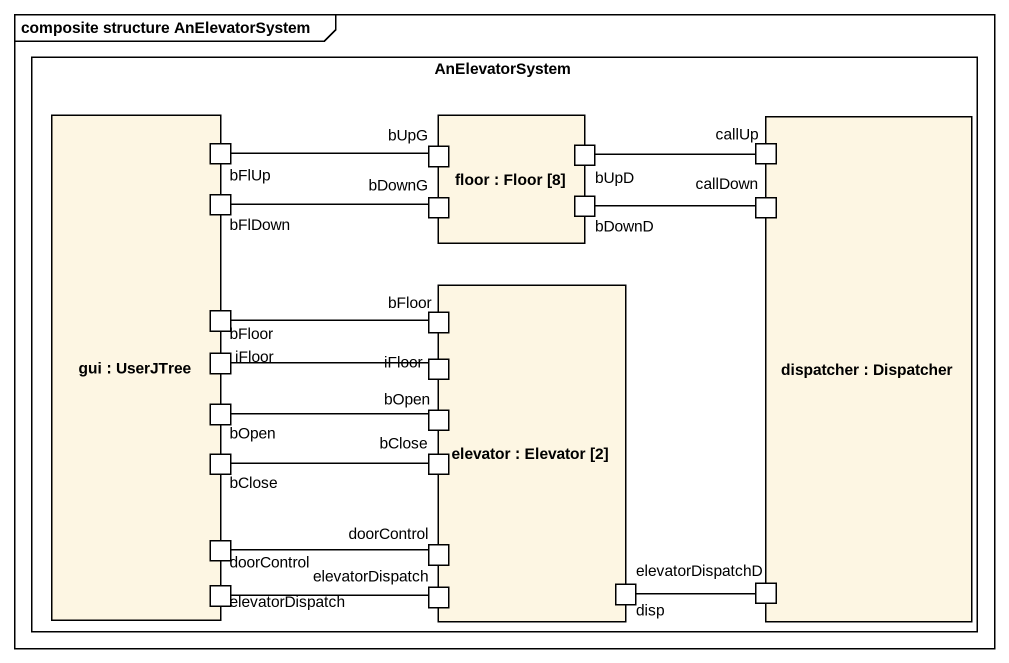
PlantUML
@startuml
mainframe composite structure AnElevatorSystem
rectangle AnElevatorSystem {
  rectangle "gui : UserJTree" as gui {
    port bFlUp
    port bFlDown
    port bFloor
    port iFloor
    port bOpen
    port bClose
    port doorControl
    port elevatorDispatch
  }
  rectangle "floor : Floor [8]" as floor {
    port bUpG
    port bUpD
    port bDownG
    port bDownD
  }
  rectangle "dispatcher : Dispatcher" as dispatcher {
    port callUp
    port callDown
    port elevatorDispatchD
  }
  rectangle "elevator : Elevator [2]" as elevator {
    port "bFloor" as bFloor_2
    port "iFloor" as iFloor_2
    port "bOpen" as bOpen_2
    port "bClose" as bClose_2
    port "doorControl" as doorControl_2
    port "elevatorDispatch" as elevatorDispatch_2
    port disp
  }
}
bFlUp -right- bUpG
bUpD -right- callUp
bFlDown -right- bDownG
bDownD -right- callDown
bFloor -right- bFloor_2
iFloor -right- iFloor_2
bOpen -right- bOpen_2
bClose -right- bClose_2
doorControl -right- doorControl_2
elevatorDispatch -right- elevatorDispatch_2
disp -right- elevatorDispatchD
@enduml
